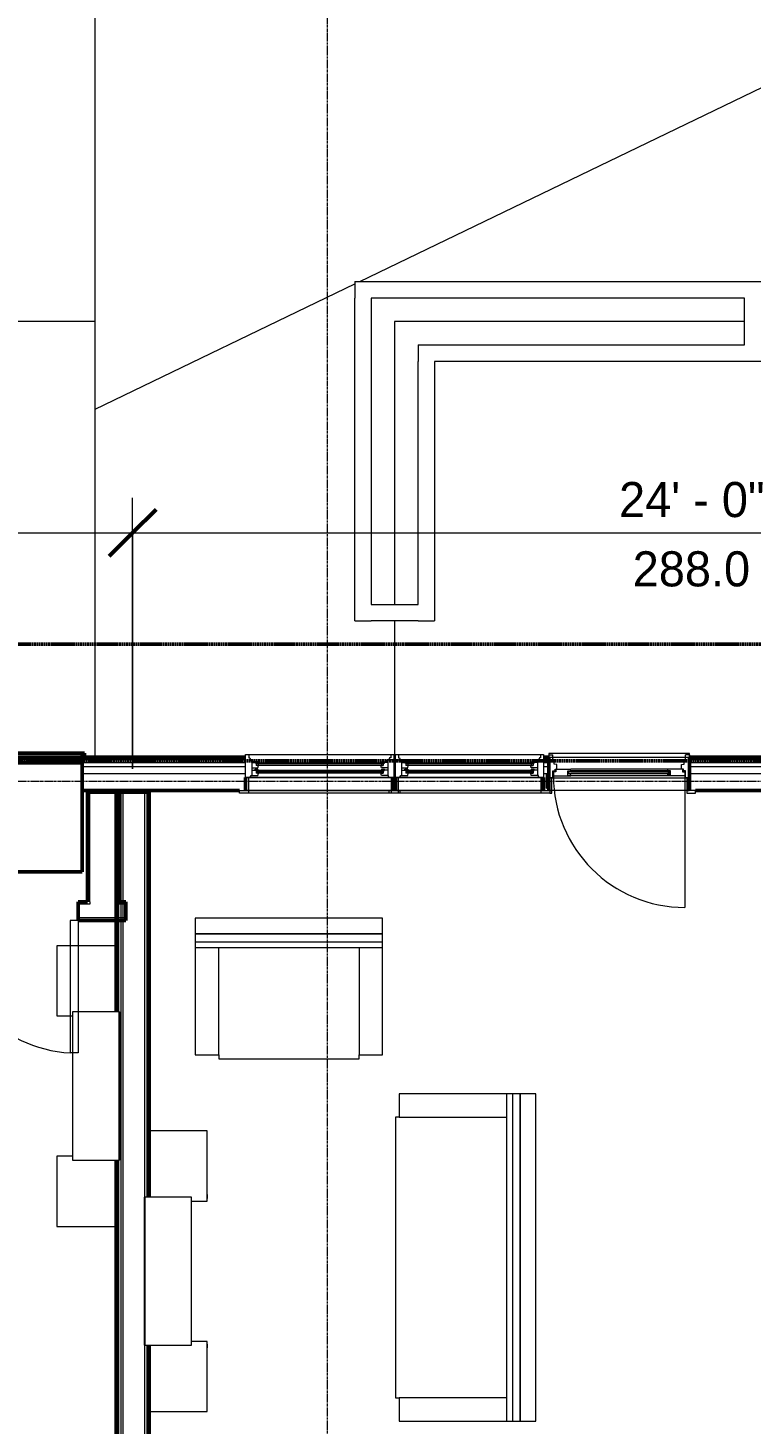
# Model space of a CAD drawing. Header units: inches. Extents: x -4266 to -1814, y 9706 to 12441.
# Drawn here: x -3231.2 to -3045.7, y 10651.4 to 11009.5 of the extents above; entities that cross this region are included whole.
import ezdxf

# ---------------------------------------------------------------- set-up
doc = ezdxf.new("R2010")
doc.units = ezdxf.units.IN
doc.header["$MEASUREMENT"] = 0
doc.linetypes.add('Dash 1_16_', pattern=[0.125, 0.0625, -0.0625])
doc.linetypes.add('Grid Line 1_2_', pattern=[0.875, 0.5, -0.125, 0.125, -0.125])
for name, color, linetype, lineweight in [('A-ANNO-DIMS', 211, 'Continuous', 9), ('A-ANNO-DIMS-96', 211, 'Continuous', 9), ('A-DOOR-1', 7, 'Continuous', 9), ('A-DOOR-2', 50, 'Continuous', 20), ('A-DOOR-FRAM-1', 50, 'Continuous', 20), ('A-DOOR-FRAM-2', 7, 'Continuous', 9), ('A-DOOR-GLAZ-1', 7, 'Continuous', 9), ('A-FLOR-2', 10, 'Continuous', 13), ('A-GENM-3', 250, 'Continuous', 50), ('A-GLAZ-1', 7, 'Continuous', 9), ('A-GLAZ-2', 50, 'Continuous', 20), ('A-WALL', 113, 'Continuous', 13), ('A-WALL-3', 250, 'Continuous', 50), ('A-WALL-4', 10, 'Continuous', 13), ('C-PROP-LINE-2', 91, 'Dash 1_16_', 50), ('I-FURN', 30, 'Continuous', 9), ('I-FURN-1', 7, 'Continuous', 9), ('I-WALL-3', 2, 'Continuous', 50), ('S-GRID-1', 1, 'Grid Line 1_2_', 9)]:
    doc.layers.add(name, color=color, linetype=linetype, lineweight=lineweight)
doc.styles.add('Century Gothic', font='ufonts.com_century-gothic.ttf', dxfattribs={"height": 9})
doc.dimstyles.new('OD__1_16__Tol__', dxfattribs={"dimscale": 12, "dimtxt": 9.397514, "dimasz": 1, "dimexe": 0.75, "dimexo": 0.5, "dimgap": 0.125, "dimtad": 1, "dimdec": 4, "dimrnd": 0.0625, "dimzin": 3, "dimdsep": 46, "dimlunit": 4, "dimtxsty": 'Century Gothic', "dimblk1": 'OBLIQUE', "dimblk2": 'OBLIQUE', "dimsah": 1, "dimcen": 0.09, "dimdle": 0.75, "dimazin": 0, "dimtfac": 1, "dimtdec": 4, "dimtix": 1, "dimtmove": 0, "dimatfit": 3, "dimfxl": 1, "dimtvp": 1, "dimtfill": 1, "dimfrac": 2, "dimtolj": 1, "dimtzin": 0, "dimarcsym": 2})

# ---------------------------------------------------------------- blocks, each defined once
blk = doc.blocks.new('DIMBLOCK1-FLOOR PLAN - 1ST FLOOR')
at = {"layer": 'A-ANNO-DIMS-96'}
for p, q in [((-3405.92, 10819.49), (-3405.92, 10888.99)), ((-3204.32, 10819.49), (-3204.32, 10888.99)), ((-3414.92, 10879.99), (-3204.32, 10879.99)), ((-3405.92, 10879.99), (-3405.92, 10819.49)), ((-3204.32, 10879.99), (-3204.32, 10819.49))]:
    blk.add_line(p, q, dxfattribs=at)
at = {"layer": 'A-ANNO-DIMS-96', "lineweight": 50}
for p, q in [((-3405.92, 10879.99), (-3399.92, 10885.99)), ((-3204.32, 10879.99), (-3198.32, 10885.99)), ((-3405.92, 10879.99), (-3411.92, 10873.99)), ((-3204.32, 10879.99), (-3210.32, 10873.99))]:
    blk.add_line(p, q, dxfattribs=at)
at = {"layer": 'A-ANNO-DIMS-96', "color": 0, "insert": (-3320.86, 10875.25), "char_height": 9, "width": 37.7691, "attachment_point": 1, "line_spacing_factor": 0.984502, "style": 'Century Gothic', "bg_fill": 3, "box_fill_scale": 1.25, "bg_fill_color": 256, "bg_fill_true_color": 13158600, "bg_fill_transparency": 0}
blk.add_mtext('201.6', dxfattribs=at)
at = {"layer": 'A-ANNO-DIMS-96', "color": 0, "insert": (-3335.85, 10893.02), "char_height": 9, "width": 73.7481, "attachment_point": 1, "line_spacing_factor": 0.984502, "style": 'Century Gothic', "bg_fill": 3, "box_fill_scale": 1.25, "bg_fill_color": 256, "bg_fill_true_color": 13158600, "bg_fill_transparency": 0}
blk.add_mtext('16\' - 9 5/8"', dxfattribs=at)
blk = doc.blocks.new('_Oblique')
at = {"color": 0, "linetype": 'ByBlock', "lineweight": -2}
blk.add_line((-0.5, -0.5), (0.5, 0.5), dxfattribs=at)
blk = doc.blocks.new('DIMBLOCK2-FLOOR PLAN - 1ST FLOOR')
at = {"layer": 'A-ANNO-DIMS-96'}
for p, q in [((-3204.32, 10819.49), (-3204.32, 10888.99)), ((-2916.32, 10819.49), (-2916.32, 10888.99)), ((-3204.32, 10879.99), (-2916.32, 10879.99)), ((-3204.32, 10879.99), (-3204.32, 10819.49)), ((-2916.32, 10879.99), (-2916.32, 10819.49))]:
    blk.add_line(p, q, dxfattribs=at)
at = {"layer": 'A-ANNO-DIMS-96', "lineweight": 50}
for p, q in [((-3204.32, 10879.99), (-3198.32, 10885.99)), ((-2916.32, 10879.99), (-2910.32, 10885.99)), ((-3204.32, 10879.99), (-3210.32, 10873.99)), ((-2916.32, 10879.99), (-2922.32, 10873.99))]:
    blk.add_line(p, q, dxfattribs=at)
at = {"layer": 'A-ANNO-DIMS-96', "color": 0, "insert": (-3076.06, 10875.25), "char_height": 9, "width": 37.7691, "attachment_point": 1, "line_spacing_factor": 0.984502, "style": 'Century Gothic', "bg_fill": 3, "box_fill_scale": 1.25, "bg_fill_color": 256, "bg_fill_true_color": 13158600, "bg_fill_transparency": 0}
blk.add_mtext('288.0', dxfattribs=at)
at = {"layer": 'A-ANNO-DIMS-96', "color": 0, "insert": (-3079.57, 10893.02), "char_height": 9, "width": 46.1821, "attachment_point": 1, "line_spacing_factor": 0.984502, "style": 'Century Gothic', "bg_fill": 3, "box_fill_scale": 1.25, "bg_fill_color": 256, "bg_fill_true_color": 13158600, "bg_fill_transparency": 0}
blk.add_mtext('24\' - 0"', dxfattribs=at)

msp = doc.modelspace()

# ---------------------------------------------------------------- linework, layer by layer
at = {"layer": 'A-DOOR-1'}
msp.add_arc((-3218.32374, 10780.5894), 34.06659, 180, 266.634313, dxfattribs=at)
at = {"layer": 'A-DOOR-2'}
for p, q in [((-3220.32374, 10780.5894), (-3220.32374, 10746.58156)), ((-3218.32374, 10780.5894), (-3220.32374, 10780.5894)), ((-3218.32374, 10780.5894), (-3218.32374, 10746.58156)), ((-3218.32374, 10746.58156), (-3220.32374, 10746.58156))]:
    msp.add_line(p, q, dxfattribs=at)
at = {"layer": 'A-FLOR-2'}
for p, q in [((-3213.92374, 10934.1894), (-3213.92374, 11049.2894)), ((-3146.06344, 10944.4394), (-3019.52374, 11005.54032)), ((-3213.92374, 10911.67239), (-3147.37374, 10943.80671)), ((-3213.92374, 10934.1894), (-3273.52374, 10934.1894)), ((-3047.37374, 10934.1894), (-3137.12374, 10934.1894))]:
    msp.add_line(p, q, dxfattribs=at)
at = {"layer": 'A-GENM-3'}
msp.add_line((-3245.12374, 10793.0519), (-3217.24874, 10793.0519), dxfattribs=at)
at = {"layer": 'A-WALL'}
for p, q in [((-3207.94874, 10813.4894), (-3207.94874, 10757.09966)), ((-3207.32374, 10813.4894), (-3207.32374, 10475.5394)), ((-3206.82374, 10813.4894), (-3206.82374, 10475.5394)), ((-3201.32374, 10813.4894), (-3201.32374, 10709.61133)), ((-3200.69874, 10813.4894), (-3200.69874, 10709.61133)), ((-3207.94874, 10719.09966), (-3207.94874, 10475.5394)), ((-3201.32374, 10671.61133), (-3201.32374, 10525.67129)), ((-3200.69874, 10671.61133), (-3200.69874, 10525.67129))]:
    msp.add_line(p, q, dxfattribs=at)
at = {"layer": 'A-WALL-3'}
for p, q in [((-3215.92818, 10785.3394), (-3218.32374, 10785.3394)), ((-3218.32374, 10785.3394), (-3218.32374, 10780.5894)), ((-3206.07374, 10785.3394), (-3207.80318, 10785.3394)), ((-3206.07374, 10780.5894), (-3206.07374, 10785.3394)), ((-3218.32374, 10780.5894), (-3206.07374, 10780.5894))]:
    msp.add_line(p, q, dxfattribs=at)
at = {"layer": 'A-WALL-4'}
for p, q in [((-3147.37374, 10944.4394), (-3043.12374, 10944.4394)), ((-3147.37374, 10944.4394), (-3147.37374, 10940.1894)), ((-3047.37374, 10940.1894), (-3143.12374, 10940.1894)), ((-3047.37374, 10928.1894), (-3047.37374, 10940.1894)), ((-3131.12374, 10928.1894), (-3047.37374, 10928.1894)), ((-3131.12374, 10928.1894), (-3131.12374, 10923.9394)), ((-3043.12374, 10923.9394), (-3126.87374, 10923.9394)), ((-3215.30318, 10785.3394), (-3215.30318, 10784.7144)), ((-3208.05318, 10785.3394), (-3208.05318, 10784.7144)), ((-3207.80318, 10785.3394), (-3207.80318, 10784.7144)), ((-3215.30318, 10784.7144), (-3218.32374, 10784.7144)), ((-3206.07374, 10781.2144), (-3218.32374, 10781.2144)), ((-3207.80318, 10784.7144), (-3208.05318, 10784.7144)), ((-3207.80318, 10784.7144), (-3208.05318, 10784.7144)), ((-3206.07374, 10784.7144), (-3207.80318, 10784.7144))]:
    msp.add_line(p, q, dxfattribs=at)
at = {"layer": 'I-FURN'}
for p, q in [((-3188.24874, 10777.12159), (-3140.24874, 10777.12159)), ((-3140.24874, 10777.12159), (-3188.24874, 10777.12159)), ((-3188.24874, 10777.12159), (-3188.24874, 10773.62159)), ((-3188.24874, 10775.12159), (-3140.24874, 10775.12159)), ((-3140.24874, 10773.62159), (-3140.24874, 10777.12159)), ((-3188.24874, 10773.62159), (-3188.24874, 10746.12159)), ((-3188.24874, 10773.62159), (-3140.24874, 10773.62159)), ((-3182.24874, 10746.12159), (-3182.24874, 10773.62159)), ((-3146.24874, 10773.62159), (-3146.24874, 10746.12159)), ((-3140.24874, 10746.12159), (-3140.24874, 10773.62159)), ((-3188.24874, 10746.12159), (-3182.24874, 10746.12159)), ((-3182.24874, 10746.12159), (-3182.24874, 10745.12159)), ((-3146.24874, 10745.12159), (-3146.24874, 10746.12159)), ((-3146.24874, 10746.12159), (-3140.24874, 10746.12159)), ((-3182.24874, 10745.12159), (-3146.24874, 10745.12159)), ((-3108.42374, 10736.12159), (-3135.92374, 10736.12159)), ((-3135.92374, 10736.12159), (-3135.92374, 10730.12159)), ((-3104.92374, 10736.12159), (-3108.42374, 10736.12159)), ((-3108.42374, 10736.12159), (-3108.42374, 10652.12159)), ((-3106.92374, 10736.12159), (-3106.92374, 10652.12159)), ((-3104.92374, 10736.12159), (-3104.92374, 10652.12159)), ((-3104.92374, 10652.12159), (-3104.92374, 10736.12159)), ((-3135.92374, 10730.12159), (-3136.92374, 10730.12159)), ((-3136.92374, 10730.12159), (-3136.92374, 10658.12159)), ((-3135.92374, 10730.12159), (-3108.42374, 10730.12159)), ((-3136.92374, 10658.12159), (-3135.92374, 10658.12159)), ((-3108.42374, 10658.12159), (-3135.92374, 10658.12159)), ((-3135.92374, 10658.12159), (-3135.92374, 10652.12159)), ((-3135.92374, 10652.12159), (-3108.42374, 10652.12159)), ((-3108.42374, 10652.12159), (-3104.92374, 10652.12159))]:
    msp.add_line(p, q, dxfattribs=at)
at = {"layer": 'I-FURN-1'}
for p, q in [((-3140.24874, 10781.12159), (-3188.24874, 10781.12159)), ((-3188.24874, 10781.12159), (-3188.24874, 10777.12159)), ((-3140.24874, 10777.12159), (-3140.24874, 10781.12159)), ((-3208.57374, 10774.09966), (-3223.74874, 10774.09966)), ((-3223.74874, 10774.09966), (-3223.74874, 10756.09966)), ((-3223.77979, 10773.43916), (-3223.77979, 10772.95005)), ((-3223.77979, 10772.95005), (-3223.74865, 10772.95005)), ((-3223.74865, 10757.75704), (-3223.78054, 10757.75704)), ((-3223.78054, 10757.75704), (-3223.78054, 10756.76257)), ((-3223.78054, 10756.76257), (-3223.74865, 10756.76257)), ((-3223.74874, 10756.09966), (-3219.74874, 10756.09966)), ((-3207.74874, 10757.09966), (-3219.74874, 10757.09966)), ((-3219.74874, 10757.09966), (-3219.74874, 10719.09966)), ((-3207.74874, 10719.09966), (-3207.74874, 10757.09966)), ((-3207.74874, 10757.09966), (-3207.62374, 10757.09966)), ((-3207.74874, 10719.09966), (-3207.74874, 10757.09966)), ((-3207.62374, 10757.09966), (-3207.62374, 10719.09966)), ((-3100.92374, 10736.12159), (-3104.92374, 10736.12159)), ((-3100.92374, 10652.12159), (-3100.92374, 10736.12159)), ((-3185.19874, 10726.61133), (-3200.07374, 10726.61133)), ((-3185.19882, 10725.46171), (-3185.16768, 10725.46171)), ((-3185.19874, 10708.61133), (-3185.19874, 10726.61133)), ((-3185.16768, 10725.46171), (-3185.16768, 10725.95082)), ((-3223.78054, 10719.43676), (-3223.78054, 10718.44228)), ((-3223.74865, 10719.43676), (-3223.78054, 10719.43676)), ((-3223.78054, 10718.44228), (-3223.74865, 10718.44228)), ((-3219.74874, 10720.09966), (-3223.74874, 10720.09966)), ((-3223.74874, 10720.09966), (-3223.74874, 10702.09966)), ((-3219.74874, 10719.09966), (-3207.74874, 10719.09966)), ((-3207.62374, 10719.09966), (-3207.74874, 10719.09966)), ((-3201.32374, 10671.61133), (-3201.32374, 10709.61133)), ((-3201.32374, 10709.61133), (-3201.19874, 10709.61133)), ((-3201.19874, 10709.61133), (-3201.19874, 10671.61133)), ((-3201.19874, 10709.61133), (-3201.19874, 10671.61133)), ((-3189.19874, 10709.61133), (-3201.19874, 10709.61133)), ((-3189.19874, 10671.61133), (-3189.19874, 10709.61133)), ((-3185.16693, 10710.2687), (-3185.19882, 10710.2687)), ((-3185.16693, 10709.27423), (-3185.16693, 10710.2687)), ((-3189.19874, 10708.61133), (-3185.19874, 10708.61133)), ((-3185.19882, 10709.27423), (-3185.16693, 10709.27423)), ((-3223.74865, 10703.24928), (-3223.77979, 10703.24928)), ((-3223.77979, 10703.24928), (-3223.77979, 10702.76017)), ((-3223.74874, 10702.09966), (-3208.57374, 10702.09966)), ((-3201.19874, 10671.61133), (-3201.32374, 10671.61133)), ((-3201.19874, 10671.61133), (-3189.19874, 10671.61133)), ((-3185.19874, 10672.61133), (-3189.19874, 10672.61133)), ((-3185.16693, 10671.94842), (-3185.19882, 10671.94842)), ((-3185.19882, 10670.95395), (-3185.16693, 10670.95395)), ((-3185.19874, 10654.61133), (-3185.19874, 10672.61133)), ((-3185.16693, 10670.95395), (-3185.16693, 10671.94842)), ((-3200.07374, 10654.61133), (-3185.19874, 10654.61133)), ((-3185.16768, 10655.76094), (-3185.19882, 10655.76094)), ((-3185.16768, 10655.27183), (-3185.16768, 10655.76094)), ((-3104.92374, 10652.12159), (-3100.92374, 10652.12159))]:
    msp.add_line(p, q, dxfattribs=at)
at = {"layer": 'I-WALL-3'}
for p, q in [((-3200.07374, 10813.4894), (-3208.57374, 10813.4894)), ((-3208.57374, 10813.4894), (-3208.57374, 10757.09966)), ((-3200.07374, 10709.61133), (-3200.07374, 10813.4894)), ((-3208.57374, 10719.09966), (-3208.57374, 10476.1644)), ((-3200.07374, 10525.67129), (-3200.07374, 10671.61133))]:
    msp.add_line(p, q, dxfattribs=at)

# ---------------------------------------------------------------- next in the draw order: dimensions: what is measured, and where the dimension line sits
at = {"layer": 'A-ANNO-DIMS'}
dim = msp.add_linear_dim(base=(-3204.32374, 10879.98515), p1=(-3405.92374, 10813.4894), p2=(-3204.32374, 10813.4894), dimstyle='OD__1_16__Tol__', override={"dimpost": '<>\\X', "dimfxl": 201.6}, dxfattribs=at)
dim.commit()
dim.dimension.update_dxf_attribs({"geometry": 'DIMBLOCK1-FLOOR PLAN - 1ST FLOOR', "text_midpoint": (-3305.12374, 10879.98515)})

# ---------------------------------------------------------------- next in the draw order: linework, layer by layer
at = {"layer": 'A-FLOR-2'}
msp.add_line((-3213.92374, 10822.4894), (-3213.92374, 10934.1894), dxfattribs=at)
at = {"layer": 'A-GENM-3'}
for p, q in [((-3217.24874, 10823.4894), (-3245.12374, 10823.4894)), ((-3245.12374, 10822.4894), (-3217.24874, 10822.4894)), ((-3230.93624, 10822.4894), (-3231.43624, 10822.4894)), ((-3230.93624, 10821.4894), (-3230.93624, 10822.4894)), ((-3227.95186, 10821.4894), (-3230.93624, 10821.4894)), ((-3227.45186, 10822.4894), (-3227.95186, 10822.4894)), ((-3227.95186, 10822.4894), (-3227.95186, 10821.4894)), ((-3227.45186, 10821.4894), (-3227.45186, 10822.4894)), ((-3224.46749, 10821.4894), (-3227.45186, 10821.4894)), ((-3223.96749, 10822.4894), (-3224.46749, 10822.4894)), ((-3224.46749, 10822.4894), (-3224.46749, 10821.4894)), ((-3223.96749, 10821.4894), (-3223.96749, 10822.4894)), ((-3220.98311, 10821.4894), (-3223.96749, 10821.4894)), ((-3220.48311, 10822.4894), (-3220.98311, 10822.4894)), ((-3220.98311, 10822.4894), (-3220.98311, 10821.4894)), ((-3220.48311, 10821.4894), (-3220.48311, 10822.4894)), ((-3217.68624, 10821.4894), (-3220.48311, 10821.4894)), ((-3217.24874, 10822.4894), (-3217.68624, 10822.4894)), ((-3217.68624, 10822.4894), (-3217.68624, 10821.4894)), ((-3217.24874, 10822.4894), (-3217.24874, 10823.4894)), ((-3216.68624, 10823.4894), (-3217.24874, 10823.4894)), ((-3217.24874, 10823.4894), (-3217.24874, 10822.4894)), ((-3217.24874, 10822.4894), (-3216.68624, 10822.4894)), ((-3217.24874, 10793.0519), (-3217.24874, 10822.4894)), ((-3216.68624, 10822.4894), (-3216.68624, 10823.4894))]:
    msp.add_line(p, q, dxfattribs=at)
at = {"layer": 'A-WALL-3'}
for p, q in [((-3245.12374, 10820.9894), (-3217.24874, 10820.9894)), ((-3217.24874, 10820.9894), (-3217.24874, 10813.8644)), ((-3215.92818, 10813.4894), (-3215.92818, 10785.3394))]:
    msp.add_line(p, q, dxfattribs=at)
at = {"layer": 'A-WALL-4'}
msp.add_line((-3215.30318, 10785.3394), (-3215.30318, 10813.4894), dxfattribs=at)

# ---------------------------------------------------------------- next in the draw order: dimensions: what is measured, and where the dimension line sits
at = {"layer": 'A-ANNO-DIMS'}
dim = msp.add_linear_dim(base=(-2916.32374, 10879.98515), p1=(-3204.32374, 10813.4894), p2=(-2916.32374, 10813.4894), dimstyle='OD__1_16__Tol__', override={"dimpost": '<>\\X', "dimfxl": 288}, dxfattribs=at)
dim.commit()
dim.dimension.update_dxf_attribs({"geometry": 'DIMBLOCK2-FLOOR PLAN - 1ST FLOOR', "text_midpoint": (-3060.32374, 10879.98515)})

# ---------------------------------------------------------------- next in the draw order: linework, layer by layer
at = {"layer": 'A-DOOR-1'}
msp.add_line((-3062.64874, 10817.64565), (-3062.64874, 10783.89565), dxfattribs=at)
msp.add_arc((-3062.64874, 10817.64565), 33.75, 180, 270, dxfattribs=at)
at = {"layer": 'A-DOOR-2'}
for p, q in [((-3095.78238, 10818.71865), (-3096.39874, 10818.7079)), ((-3096.39874, 10818.7079), (-3096.39874, 10817.64565)), ((-3096.39874, 10817.64565), (-3091.96124, 10817.64565)), ((-3095.78238, 10819.36415), (-3095.78238, 10818.71865)), ((-3095.78238, 10819.36415), (-3091.96124, 10819.36415)), ((-3092.71124, 10818.9579), (-3091.96124, 10818.9579)), ((-3092.71124, 10817.64565), (-3092.71124, 10818.9579)), ((-3091.96124, 10818.2079), (-3092.71124, 10818.2079)), ((-3092.71124, 10817.7079), (-3092.19727, 10817.7079)), ((-3092.71124, 10817.64565), (-3092.71124, 10817.7079)), ((-3092.19727, 10817.7079), (-3091.99224, 10817.9599)), ((-3091.99224, 10817.9599), (-3091.96124, 10818.1459)), ((-3091.96124, 10819.0519), (-3091.99158, 10819.36415)), ((-3067.08624, 10819.3644), (-3091.96124, 10819.3644)), ((-3091.96124, 10818.9579), (-3091.96124, 10819.0519)), ((-3091.96124, 10818.1459), (-3091.96124, 10818.2079)), ((-3067.08624, 10817.64565), (-3091.96124, 10817.64565)), ((-3063.26509, 10819.36415), (-3067.08624, 10819.36415)), ((-3067.08624, 10819.0519), (-3067.05589, 10819.36415)), ((-3067.08624, 10818.9579), (-3067.08624, 10819.0519)), ((-3066.33624, 10818.9579), (-3067.08624, 10818.9579)), ((-3067.08624, 10818.2079), (-3066.33624, 10818.2079)), ((-3067.08624, 10818.1459), (-3067.08624, 10818.2079)), ((-3067.05524, 10817.9599), (-3067.08624, 10818.1459)), ((-3062.64874, 10817.64565), (-3067.08624, 10817.64565)), ((-3066.85021, 10817.7079), (-3067.05524, 10817.9599)), ((-3066.33624, 10817.7079), (-3066.85021, 10817.7079)), ((-3066.33624, 10817.64565), (-3066.33624, 10818.9579)), ((-3066.33624, 10817.64565), (-3066.33624, 10817.7079)), ((-3063.26509, 10819.36415), (-3063.26509, 10818.71865)), ((-3063.26509, 10818.71865), (-3062.64874, 10818.7079)), ((-3062.64874, 10818.7079), (-3062.64874, 10817.64565))]:
    msp.add_line(p, q, dxfattribs=at)
at = {"layer": 'A-DOOR-FRAM-1'}
for p, q in [((-3098.91202, 10821.7394), (-3097.58624, 10821.7394)), ((-3061.46124, 10823.39565), (-3097.58624, 10823.39565)), ((-3097.58624, 10823.39565), (-3097.58624, 10822.4894)), ((-3097.58624, 10823.0519), (-3097.58624, 10817.1769)), ((-3097.58624, 10823.0519), (-3096.55499, 10823.0519)), ((-3096.55499, 10821.93025), (-3096.55499, 10823.0519)), ((-3096.21124, 10821.68955), (-3096.55499, 10821.93025)), ((-3096.21124, 10820.6884), (-3096.21124, 10821.68955)), ((-3095.52374, 10820.53322), (-3096.21124, 10820.6884)), ((-3063.52374, 10820.53322), (-3062.83624, 10820.6884)), ((-3062.83624, 10821.68955), (-3062.49249, 10821.93025)), ((-3062.83624, 10820.6884), (-3062.83624, 10821.68955)), ((-3062.49249, 10821.93025), (-3062.49249, 10823.0519)), ((-3061.46124, 10823.0519), (-3062.49249, 10823.0519)), ((-3061.46124, 10822.4894), (-3061.46124, 10823.39565)), ((-3061.46124, 10823.0519), (-3061.46124, 10817.1769)), ((-3059.83624, 10821.7394), (-3061.46124, 10821.7394)), ((-3097.21124, 10817.1769), (-3097.58624, 10817.1769)), ((-3097.58624, 10817.1769), (-3096.55499, 10817.1769)), ((-3097.58624, 10817.1769), (-3097.46124, 10817.1769)), ((-3096.83624, 10817.1769), (-3062.21124, 10817.1769)), ((-3096.55499, 10818.9589), (-3095.97624, 10818.9589)), ((-3096.55499, 10817.1769), (-3096.55499, 10818.9589)), ((-3095.97624, 10818.9589), (-3095.97624, 10819.3959)), ((-3095.97624, 10819.3959), (-3095.52374, 10819.3959)), ((-3095.52374, 10819.3959), (-3095.52374, 10820.53322)), ((-3063.52374, 10819.3959), (-3063.52374, 10820.53322)), ((-3063.07124, 10819.3959), (-3063.52374, 10819.3959)), ((-3063.07124, 10818.9589), (-3063.07124, 10819.3959)), ((-3062.49249, 10818.9589), (-3063.07124, 10818.9589)), ((-3062.49249, 10817.1769), (-3062.49249, 10818.9589)), ((-3061.46124, 10817.1769), (-3062.49249, 10817.1769)), ((-3061.58624, 10817.1769), (-3061.46124, 10817.1769))]:
    msp.add_line(p, q, dxfattribs=at)
at = {"layer": 'A-DOOR-FRAM-2'}
for p, q in [((-3096.83624, 10817.1769), (-3097.46124, 10817.1769)), ((-3097.46124, 10817.1769), (-3097.46124, 10813.8644)), ((-3096.83624, 10813.8644), (-3096.83624, 10817.1769)), ((-3061.58624, 10817.1769), (-3062.21124, 10817.1769)), ((-3062.21124, 10817.1769), (-3062.21124, 10813.8644)), ((-3061.58624, 10813.8644), (-3061.58624, 10817.1769)), ((-3097.34952, 10813.8644), (-3096.83624, 10813.8644)), ((-3096.83624, 10813.8644), (-3097.34952, 10813.8644)), ((-3096.83624, 10813.2394), (-3096.83624, 10813.8644)), ((-3062.21124, 10813.8644), (-3061.58624, 10813.8644)), ((-3059.96124, 10813.8644), (-3062.21124, 10813.8644)), ((-3062.21124, 10813.8644), (-3062.21124, 10813.2394)), ((-3059.96124, 10813.2394), (-3059.96124, 10813.8644)), ((-3097.34952, 10813.2394), (-3096.83624, 10813.2394)), ((-3062.21124, 10813.2394), (-3059.96124, 10813.2394))]:
    msp.add_line(p, q, dxfattribs=at)
at = {"layer": 'A-DOOR-GLAZ-1'}
for p, q in [((-3091.96124, 10818.8019), (-3092.71124, 10818.8019)), ((-3092.71124, 10818.3644), (-3091.96124, 10818.3644)), ((-3092.50124, 10818.8019), (-3092.50124, 10818.3644)), ((-3067.08624, 10818.95815), (-3091.96124, 10818.95815)), ((-3067.08624, 10818.8019), (-3091.96124, 10818.8019)), ((-3067.08624, 10818.3644), (-3091.96124, 10818.3644)), ((-3067.08624, 10818.20815), (-3091.96124, 10818.20815)), ((-3067.08624, 10818.8019), (-3066.33624, 10818.8019)), ((-3066.33624, 10818.3644), (-3067.08624, 10818.3644)), ((-3066.54624, 10818.8019), (-3066.54624, 10818.3644))]:
    msp.add_line(p, q, dxfattribs=at)
at = {"layer": 'A-FLOR-2'}
for p, q in [((-3137.12374, 10934.1894), (-3137.12374, 10861.6394)), ((-3137.12374, 10857.3894), (-3137.12374, 10822.4894))]:
    msp.add_line(p, q, dxfattribs=at)
at = {"layer": 'A-GLAZ-1'}
for p, q in [((-3172.61671, 10820.8019), (-3172.02296, 10820.8019)), ((-3172.14796, 10820.8019), (-3172.14796, 10820.4269)), ((-3140.62452, 10820.9269), (-3172.02296, 10820.9269)), ((-3140.62452, 10820.8019), (-3172.02296, 10820.8019)), ((-3140.03077, 10820.8019), (-3140.62452, 10820.8019)), ((-3140.49952, 10820.8019), (-3140.49952, 10820.4269)), ((-3134.21671, 10820.8019), (-3133.62296, 10820.8019)), ((-3133.74796, 10820.8019), (-3133.74796, 10820.4269)), ((-3102.22452, 10820.9269), (-3133.62296, 10820.9269)), ((-3102.22452, 10820.8019), (-3133.62296, 10820.8019)), ((-3101.63077, 10820.8019), (-3102.22452, 10820.8019)), ((-3102.09952, 10820.8019), (-3102.09952, 10820.4269)), ((-3175.27296, 10813.8644), (-3175.27296, 10817.2394)), ((-3175.27296, 10817.2394), (-3137.37452, 10817.2394)), ((-3174.64796, 10817.2394), (-3174.64796, 10813.8644)), ((-3172.61671, 10820.4269), (-3172.02296, 10820.4269)), ((-3172.61671, 10818.8644), (-3172.02296, 10818.8644)), ((-3172.61671, 10818.4894), (-3172.02296, 10818.4894)), ((-3172.14796, 10818.8644), (-3172.14796, 10818.4894)), ((-3140.62452, 10820.4269), (-3172.02296, 10820.4269)), ((-3140.62452, 10820.3019), (-3172.02296, 10820.3019)), ((-3140.62452, 10818.9894), (-3172.02296, 10818.9894)), ((-3140.62452, 10818.8644), (-3172.02296, 10818.8644)), ((-3140.62452, 10818.4894), (-3172.02296, 10818.4894)), ((-3140.62452, 10818.3644), (-3172.02296, 10818.3644)), ((-3140.03077, 10820.4269), (-3140.62452, 10820.4269)), ((-3140.03077, 10818.8644), (-3140.62452, 10818.8644)), ((-3140.03077, 10818.4894), (-3140.62452, 10818.4894)), ((-3140.49952, 10818.8644), (-3140.49952, 10818.4894)), ((-3137.99952, 10817.2394), (-3137.99952, 10813.8644)), ((-3137.37452, 10817.2394), (-3137.37452, 10813.8644)), ((-3136.87296, 10813.8644), (-3136.87296, 10817.2394)), ((-3136.87296, 10817.2394), (-3098.97452, 10817.2394)), ((-3136.24796, 10817.2394), (-3136.24796, 10813.8644)), ((-3134.21671, 10820.4269), (-3133.62296, 10820.4269)), ((-3134.21671, 10818.8644), (-3133.62296, 10818.8644)), ((-3134.21671, 10818.4894), (-3133.62296, 10818.4894)), ((-3133.74796, 10818.8644), (-3133.74796, 10818.4894)), ((-3102.22452, 10820.4269), (-3133.62296, 10820.4269)), ((-3102.22452, 10820.3019), (-3133.62296, 10820.3019)), ((-3102.22452, 10818.9894), (-3133.62296, 10818.9894)), ((-3102.22452, 10818.8644), (-3133.62296, 10818.8644)), ((-3102.22452, 10818.4894), (-3133.62296, 10818.4894)), ((-3102.22452, 10818.3644), (-3133.62296, 10818.3644)), ((-3101.63077, 10820.4269), (-3102.22452, 10820.4269)), ((-3101.63077, 10818.8644), (-3102.22452, 10818.8644)), ((-3101.63077, 10818.4894), (-3102.22452, 10818.4894)), ((-3102.09952, 10818.8644), (-3102.09952, 10818.4894)), ((-3099.59952, 10817.2394), (-3099.59952, 10813.8644)), ((-3098.97452, 10817.2394), (-3098.97452, 10813.8644)), ((-3176.89796, 10813.2394), (-3176.89796, 10813.8644)), ((-3176.89796, 10813.8644), (-3135.74952, 10813.8644)), ((-3137.37452, 10813.8644), (-3175.27296, 10813.8644)), ((-3174.64796, 10813.8644), (-3174.64796, 10813.2394)), ((-3138.49796, 10813.2394), (-3138.49796, 10813.8644)), ((-3138.49796, 10813.8644), (-3097.34952, 10813.8644)), ((-3137.99952, 10813.8644), (-3137.99952, 10813.2394)), ((-3098.97452, 10813.8644), (-3136.87296, 10813.8644)), ((-3136.24796, 10813.8644), (-3136.24796, 10813.2394)), ((-3135.74952, 10813.8644), (-3135.74952, 10813.2394)), ((-3099.59952, 10813.8644), (-3099.59952, 10813.2394)), ((-3097.34952, 10813.8644), (-3097.34952, 10813.2394)), ((-3135.74952, 10813.2394), (-3176.89796, 10813.2394)), ((-3097.34952, 10813.2394), (-3138.49796, 10813.2394))]:
    msp.add_line(p, q, dxfattribs=at)
at = {"layer": 'A-GLAZ-2'}
for p, q in [((-3175.33546, 10821.7394), (-3176.83546, 10821.7394)), ((-3175.33546, 10817.2394), (-3175.33546, 10823.1144)), ((-3175.33546, 10823.1144), (-3137.31202, 10823.1144)), ((-3174.52296, 10823.1144), (-3174.52296, 10822.3019)), ((-3174.52296, 10822.3019), (-3174.24827, 10822.3019)), ((-3174.24827, 10822.3019), (-3173.92921, 10821.4894)), ((-3173.92921, 10821.4894), (-3173.46046, 10821.4894)), ((-3173.74171, 10821.0519), (-3172.89796, 10821.0519)), ((-3173.74171, 10821.0519), (-3173.74171, 10817.7394)), ((-3173.46046, 10821.4894), (-3173.46046, 10821.0519)), ((-3172.17921, 10821.27065), (-3172.89796, 10821.27065)), ((-3172.89796, 10820.9269), (-3172.89796, 10821.27065)), ((-3172.02608, 10820.9269), (-3172.89796, 10820.9269)), ((-3172.61671, 10820.9269), (-3172.61671, 10820.3019)), ((-3172.17921, 10821.27065), (-3172.02608, 10820.9269)), ((-3140.46827, 10821.27065), (-3140.62139, 10820.9269)), ((-3140.62139, 10820.9269), (-3139.74952, 10820.9269)), ((-3140.46827, 10821.27065), (-3139.74952, 10821.27065)), ((-3140.03077, 10820.9269), (-3140.03077, 10820.3019)), ((-3139.74952, 10820.9269), (-3139.74952, 10821.27065)), ((-3138.90577, 10821.0519), (-3139.74952, 10821.0519)), ((-3139.18702, 10821.4894), (-3139.18702, 10821.0519)), ((-3138.71827, 10821.4894), (-3139.18702, 10821.4894)), ((-3138.90577, 10821.0519), (-3138.90577, 10817.7394)), ((-3138.3992, 10822.3019), (-3138.71827, 10821.4894)), ((-3136.93546, 10821.7394), (-3138.43546, 10821.7394)), ((-3138.12452, 10822.3019), (-3138.3992, 10822.3019)), ((-3138.12452, 10823.1144), (-3138.12452, 10822.3019)), ((-3137.31202, 10823.1144), (-3137.31202, 10817.2394)), ((-3137.31202, 10821.7394), (-3135.81202, 10821.7394)), ((-3136.93546, 10817.2394), (-3136.93546, 10823.1144)), ((-3136.93546, 10823.1144), (-3098.91202, 10823.1144)), ((-3136.12296, 10823.1144), (-3136.12296, 10822.3019)), ((-3136.12296, 10822.3019), (-3135.84827, 10822.3019)), ((-3135.84827, 10822.3019), (-3135.52921, 10821.4894)), ((-3135.52921, 10821.4894), (-3135.06046, 10821.4894)), ((-3135.34171, 10821.0519), (-3134.49796, 10821.0519)), ((-3135.34171, 10821.0519), (-3135.34171, 10817.7394)), ((-3135.06046, 10821.4894), (-3135.06046, 10821.0519)), ((-3133.77921, 10821.27065), (-3134.49796, 10821.27065)), ((-3134.49796, 10820.9269), (-3134.49796, 10821.27065)), ((-3133.62608, 10820.9269), (-3134.49796, 10820.9269)), ((-3134.21671, 10820.9269), (-3134.21671, 10820.3019)), ((-3133.77921, 10821.27065), (-3133.62608, 10820.9269)), ((-3102.06827, 10821.27065), (-3102.22139, 10820.9269)), ((-3102.22139, 10820.9269), (-3101.34952, 10820.9269)), ((-3102.06827, 10821.27065), (-3101.34952, 10821.27065)), ((-3101.63077, 10820.9269), (-3101.63077, 10820.3019)), ((-3101.34952, 10820.9269), (-3101.34952, 10821.27065)), ((-3100.50577, 10821.0519), (-3101.34952, 10821.0519)), ((-3100.78702, 10821.4894), (-3100.78702, 10821.0519)), ((-3100.31827, 10821.4894), (-3100.78702, 10821.4894)), ((-3100.50577, 10821.0519), (-3100.50577, 10817.7394)), ((-3099.9992, 10822.3019), (-3100.31827, 10821.4894)), ((-3099.72452, 10822.3019), (-3099.9992, 10822.3019)), ((-3099.72452, 10823.1144), (-3099.72452, 10822.3019)), ((-3098.91202, 10823.1144), (-3098.91202, 10817.2394)), ((-3098.91202, 10821.7394), (-3097.41202, 10821.7394)), ((-3137.31202, 10817.2394), (-3175.33546, 10817.2394)), ((-3173.99171, 10817.51956), (-3174.32559, 10817.2394)), ((-3173.99171, 10817.51956), (-3173.99171, 10817.7394)), ((-3173.99171, 10817.7394), (-3172.17921, 10817.7394)), ((-3173.74171, 10819.6769), (-3172.17921, 10819.6769)), ((-3173.74171, 10819.1144), (-3172.89796, 10819.1144)), ((-3172.17921, 10819.33315), (-3172.89796, 10819.33315)), ((-3172.89796, 10818.9894), (-3172.89796, 10819.33315)), ((-3172.02608, 10818.9894), (-3172.89796, 10818.9894)), ((-3172.02296, 10820.3019), (-3172.61671, 10820.3019)), ((-3172.61671, 10818.9894), (-3172.61671, 10818.3644)), ((-3172.02296, 10818.3644), (-3172.61671, 10818.3644)), ((-3172.17921, 10819.6769), (-3172.02296, 10820.3019)), ((-3172.17921, 10819.33315), (-3172.02608, 10818.9894)), ((-3172.17921, 10817.7394), (-3172.02296, 10818.3644)), ((-3140.62452, 10820.3019), (-3140.03077, 10820.3019)), ((-3140.46827, 10819.6769), (-3140.62452, 10820.3019)), ((-3140.62452, 10818.3644), (-3140.03077, 10818.3644)), ((-3140.46827, 10817.7394), (-3140.62452, 10818.3644)), ((-3140.46827, 10819.33315), (-3140.62139, 10818.9894)), ((-3140.62139, 10818.9894), (-3139.74952, 10818.9894)), ((-3138.90577, 10819.6769), (-3140.46827, 10819.6769)), ((-3140.46827, 10819.33315), (-3139.74952, 10819.33315)), ((-3138.65577, 10817.7394), (-3140.46827, 10817.7394)), ((-3140.03077, 10818.9894), (-3140.03077, 10818.3644)), ((-3139.74952, 10818.9894), (-3139.74952, 10819.33315)), ((-3138.90577, 10819.1144), (-3139.74952, 10819.1144)), ((-3138.65577, 10817.51956), (-3138.65577, 10817.7394)), ((-3138.65577, 10817.51956), (-3138.32189, 10817.2394)), ((-3098.91202, 10817.2394), (-3136.93546, 10817.2394)), ((-3135.59171, 10817.51956), (-3135.92559, 10817.2394)), ((-3135.59171, 10817.51956), (-3135.59171, 10817.7394)), ((-3135.59171, 10817.7394), (-3133.77921, 10817.7394)), ((-3135.34171, 10819.6769), (-3133.77921, 10819.6769)), ((-3135.34171, 10819.1144), (-3134.49796, 10819.1144)), ((-3133.77921, 10819.33315), (-3134.49796, 10819.33315)), ((-3134.49796, 10818.9894), (-3134.49796, 10819.33315)), ((-3133.62608, 10818.9894), (-3134.49796, 10818.9894)), ((-3133.62296, 10820.3019), (-3134.21671, 10820.3019)), ((-3134.21671, 10818.9894), (-3134.21671, 10818.3644)), ((-3133.62296, 10818.3644), (-3134.21671, 10818.3644)), ((-3133.77921, 10819.6769), (-3133.62296, 10820.3019)), ((-3133.77921, 10819.33315), (-3133.62608, 10818.9894)), ((-3133.77921, 10817.7394), (-3133.62296, 10818.3644)), ((-3102.22452, 10820.3019), (-3101.63077, 10820.3019)), ((-3102.06827, 10819.6769), (-3102.22452, 10820.3019)), ((-3102.22452, 10818.3644), (-3101.63077, 10818.3644)), ((-3102.06827, 10817.7394), (-3102.22452, 10818.3644)), ((-3102.06827, 10819.33315), (-3102.22139, 10818.9894)), ((-3102.22139, 10818.9894), (-3101.34952, 10818.9894)), ((-3100.50577, 10819.6769), (-3102.06827, 10819.6769)), ((-3102.06827, 10819.33315), (-3101.34952, 10819.33315)), ((-3100.25577, 10817.7394), (-3102.06827, 10817.7394)), ((-3101.63077, 10818.9894), (-3101.63077, 10818.3644)), ((-3101.34952, 10818.9894), (-3101.34952, 10819.33315)), ((-3100.50577, 10819.1144), (-3101.34952, 10819.1144)), ((-3100.25577, 10817.51956), (-3100.25577, 10817.7394)), ((-3100.25577, 10817.51956), (-3099.92189, 10817.2394))]:
    msp.add_line(p, q, dxfattribs=at)
at = {"layer": 'A-WALL-3'}
for p, q in [((-3175.33546, 10822.4894), (-3252.51202, 10822.4894)), ((-3136.93546, 10822.4894), (-3137.31202, 10822.4894)), ((-3097.58624, 10822.4894), (-3098.91202, 10822.4894)), ((-3097.58624, 10813.8644), (-3097.58624, 10822.4894)), ((-2983.33546, 10822.4894), (-3061.46124, 10822.4894)), ((-3061.46124, 10822.4894), (-3061.46124, 10813.8644)), ((-3175.33546, 10813.8644), (-3175.33546, 10817.2394)), ((-3137.31202, 10817.2394), (-3137.31202, 10813.8644)), ((-3136.93546, 10813.8644), (-3136.93546, 10817.2394)), ((-3098.91202, 10817.2394), (-3098.91202, 10813.8644)), ((-3217.24874, 10813.8644), (-3176.89796, 10813.8644)), ((-3207.80318, 10813.4894), (-3215.92818, 10813.4894)), ((-3207.80318, 10785.3394), (-3207.80318, 10813.4894)), ((-3059.96124, 10813.8644), (-3018.92374, 10813.8644))]:
    msp.add_line(p, q, dxfattribs=at)
at = {"layer": 'A-WALL-4'}
for p, q in [((-3147.37374, 10857.3894), (-3147.37374, 10940.1894)), ((-3143.12374, 10940.1894), (-3143.12374, 10861.6394)), ((-3131.12374, 10861.6394), (-3131.12374, 10923.9394)), ((-3126.87374, 10923.9394), (-3126.87374, 10857.3894)), ((-3143.12374, 10861.6394), (-3131.12374, 10861.6394)), ((-3147.37374, 10857.3894), (-3143.12374, 10857.3894)), ((-3131.12374, 10857.3894), (-3143.12374, 10857.3894)), ((-3131.12374, 10857.3894), (-3126.87374, 10857.3894)), ((-3175.33546, 10821.7394), (-3252.51202, 10821.7394)), ((-3175.33546, 10820.9894), (-3217.24874, 10820.9894)), ((-3136.93546, 10821.7394), (-3137.31202, 10821.7394)), ((-3136.93546, 10820.9894), (-3137.31202, 10820.9894)), ((-3097.58624, 10821.7394), (-3098.91202, 10821.7394)), ((-3097.58624, 10820.9894), (-3098.91202, 10820.9894)), ((-3097.58624, 10822.4894), (-3061.46124, 10822.4894)), ((-2983.33546, 10821.7394), (-3061.46124, 10821.7394)), ((-3018.92374, 10820.9894), (-3061.46124, 10820.9894)), ((-3175.33546, 10819.9894), (-3217.24874, 10819.9894)), ((-3175.33546, 10818.1769), (-3217.24874, 10818.1769)), ((-3136.93546, 10819.9894), (-3137.31202, 10819.9894)), ((-3136.93546, 10818.1769), (-3137.31202, 10818.1769)), ((-3097.58624, 10819.9894), (-3098.91202, 10819.9894)), ((-3098.28702, 10818.1769), (-3098.91202, 10818.1769)), ((-3098.28702, 10818.1769), (-3098.28702, 10814.4894)), ((-3098.21124, 10814.4894), (-3098.21124, 10818.1769)), ((-3097.58624, 10818.1769), (-3098.21124, 10818.1769)), ((-3018.92374, 10819.9894), (-3061.46124, 10819.9894)), ((-3018.92374, 10818.1769), (-3061.46124, 10818.1769)), ((-3208.05318, 10785.3394), (-3208.05318, 10813.4894)), ((-3098.28702, 10814.4894), (-3098.21124, 10814.4894)), ((-3062.21124, 10813.8644), (-3096.83624, 10813.8644))]:
    msp.add_line(p, q, dxfattribs=at)
at = {"layer": 'C-PROP-LINE-2'}
for p, q in [((-2067.92374, 10851.3894), (-3400.04874, 10851.3894)), ((-2099.26202, 10821.4894), (-3402.04874, 10821.4894))]:
    msp.add_line(p, q, dxfattribs=at)
at = {"layer": 'S-GRID-1'}
for p, q in [((-3154.32374, 9836.17969), (-3154.32374, 12376.79045)), ((-1814.20638, 10816.1894), (-4168.71446, 10816.1894))]:
    msp.add_line(p, q, dxfattribs=at)

doc.saveas('drawing.dxf')
